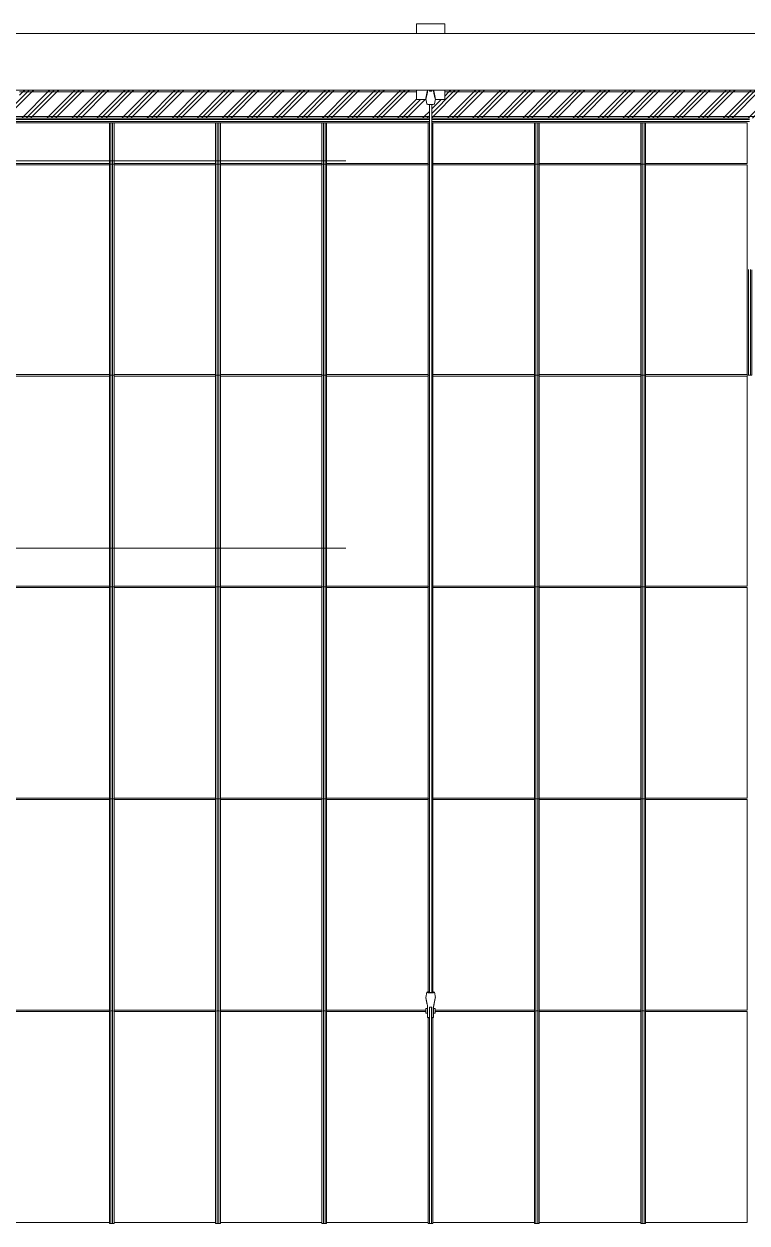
# Model space of a CAD drawing. Header units: millimetres. Extents: x 124696 to 347024, y 412631 to 564609.
# Drawn here: x 266868 to 274522, y 476606 to 489302 of the extents above; entities that cross this region are included whole.
import ezdxf

# ---------------------------------------------------------------- set-up
doc = ezdxf.new("R2010")
doc.units = ezdxf.units.MM
doc.header["$LTSCALE"] = 1500
doc.header["$MEASUREMENT"] = 0
doc.linetypes.add('二层平面图$0$轴网线_12_3_3_3 mm', pattern=[21, 12, -3, 3, -3])
doc.layers.add('0-建筑底图', color=7, linetype='Continuous')
for name, color, linetype, lineweight in [('二层平面图$0$A-LINE', 7, 'Continuous', 9), ('二层平面图$0$A-NORM-MODEL', 6, 'Continuous', 9), ('二层平面图$0$A-WALL-CURT-PANEL-2', 7, 'Continuous', 9), ('二层平面图$0$A-WALL-CURT-STILE-2', 7, 'Continuous', 9), ('二层平面图$0$ANNO-DOTE-1', 10, '二层平面图$0$轴网线_12_3_3_3 mm', 15), ('二层平面图$0$临时结构', 7, 'Continuous', 9)]:
    doc.layers.add(name, color=color, linetype=linetype, lineweight=lineweight)
pattern_1 = [(45, (0, 0), (-132.58252, 132.58252), []), (45, (46.88, 0), (0, 265.16504), []), (45, (-46.88, 0), (0, 265.16504), [])]

# ---------------------------------------------------------------- blocks, each defined once
blk = doc.blocks.new('二层平面图$0$游泳馆侧墙压顶 - 游泳馆侧墙压顶-8562950-104-2F')
at = {"layer": '二层平面图$0$A-LINE'}
for p, q in [((85500, 32850), (139100, 32850)), ((139100, 32250), (96750, 32250))]:
    blk.add_line(p, q, dxfattribs=at)
blk = doc.blocks.new('二层平面图$0$拉锁节点_泳池侧墙2 - 拉锁节点_泳池侧墙2-8588481-104-2F')
at = {"layer": '二层平面图$0$A-LINE'}
for p, q in [((50, 32), (69, 32)), ((50, 12), (63, 12)), ((197, 41), (143, 51)), ((63, -12), (50, -12)), ((69, -32), (50, -32)), ((143, -51), (197, -41))]:
    blk.add_line(p, q, dxfattribs=at)
for start_param, end_param in [(4.712389, 6.252944), (3.171834, 4.712389)]:
    blk.add_ellipse((197, 0), major_axis=(0, 41), ratio=0.169005, start_param=start_param, end_param=end_param, dxfattribs=at)
for points, knots in [([(50, 32), (54, 33), (61, 34), (71, 36), (79, 38), (85, 39), (89, 40), (93, 41), (96, 42), (99, 42), (103, 43), (108, 44), (113, 45), (116, 45), (118, 46), (119, 46), (120, 46), (122, 47), (125, 47), (130, 48), (134, 49), (137, 49), (139, 50), (140, 50), (140, 50), (142, 50), (143, 50), (143, 50), (143, 50)], [-0.9955268, -0.9955268, -0.9955268, -0.9955268, -0.9444444, -0.8888889, -0.8611111, -0.8333333, -0.8055556, -0.7916667, -0.7777778, -0.7638889, -0.75, -0.7222222, -0.6944444, -0.6805556, -0.6736111, -0.6666667, -0.6597222, -0.6527778, -0.6388889, -0.6111111, -0.5833333, -0.5694444, -0.5555556, -0.5486111, -0.5416667, -0.5277778, -0.5, -0.4926387, -0.4926387, -0.4926387, -0.4926387]), ([(143, -50), (143, -50), (143, -50), (142, -50), (140, -50), (140, -50), (139, -50), (137, -49), (134, -49), (130, -48), (125, -47), (122, -47), (120, -46), (119, -46), (118, -46), (116, -45), (113, -45), (108, -44), (103, -43), (99, -42), (96, -42), (93, -41), (89, -40), (85, -39), (79, -38), (71, -36), (61, -35), (54, -33), (50, -32)], [-0.5069782, -0.5069782, -0.5069782, -0.5069782, -0.5, -0.4722222, -0.4583333, -0.4513889, -0.4444444, -0.4305556, -0.4166667, -0.3888889, -0.3611111, -0.3472222, -0.3402778, -0.3333333, -0.3263889, -0.3194444, -0.3055556, -0.2777778, -0.25, -0.2361111, -0.2222222, -0.2083333, -0.1944444, -0.1666667, -0.1388889, -0.1111111, -0.0555556, -0.0044656, -0.0044656, -0.0044656, -0.0044656])]:
    blk.add_open_spline(points, degree=3, knots=knots, dxfattribs=at)
at = {"layer": '二层平面图$0$A-NORM-MODEL'}
for start_param, end_param in [(6.252944, 6.283185), (3.141593, 3.171834)]:
    blk.add_ellipse((197, 0), major_axis=(0, 41), ratio=0.169005, start_param=start_param, end_param=end_param, dxfattribs=at)
for points in [[(63, 12), (63, 10), (63, 6), (63, 2), (63, 0)], [(63, 0), (63, -2), (63, -6), (63, -10), (63, -12)]]:
    blk.add_open_spline(points, degree=3, dxfattribs=at)
for points, knots in [([(143, 50), (143, 50), (144, 50), (143, 50), (143, 50), (143, 50), (142, 49), (140, 49), (137, 48), (134, 47), (131, 47), (130, 46), (129, 46), (128, 46), (126, 45), (124, 45), (120, 44), (116, 43), (112, 42), (110, 42), (108, 41), (104, 40), (100, 39), (95, 38), (88, 36), (79, 34), (72, 33), (69, 32)], [-0.4926387, -0.4926387, -0.4926387, -0.4926387, -0.4722222, -0.4583333, -0.4513889, -0.4444444, -0.4305556, -0.4166667, -0.3888889, -0.3611111, -0.3472222, -0.3402778, -0.3333333, -0.3263889, -0.3194444, -0.3055556, -0.2777778, -0.25, -0.2361111, -0.2222222, -0.2083333, -0.1944444, -0.1666667, -0.1388889, -0.1111111, -0.0555556, 0, 0, 0, 0]), ([(69, -32), (72, -33), (79, -34), (88, -36), (95, -38), (100, -39), (104, -40), (107, -41), (110, -42), (112, -42), (116, -43), (120, -44), (124, -45), (126, -45), (128, -46), (129, -46), (130, -46), (131, -47), (134, -47), (137, -48), (140, -49), (142, -49), (143, -50), (143, -50), (143, -50), (144, -50), (143, -50), (143, -50)], [-1, -1, -1, -1, -0.9444444, -0.8888889, -0.8611111, -0.8333333, -0.8055556, -0.7916667, -0.7777778, -0.7638889, -0.75, -0.7222222, -0.6944444, -0.6805556, -0.6736111, -0.6666667, -0.6597222, -0.6527778, -0.6388889, -0.6111111, -0.5833333, -0.5694444, -0.5555556, -0.5486111, -0.5416667, -0.5277778, -0.5069782, -0.5069782, -0.5069782, -0.5069782])]:
    blk.add_open_spline(points, degree=3, knots=knots, dxfattribs=at)
blk = doc.blocks.new('二层平面图$0$拉锁节点_泳池屋面2 - 拉锁节点_泳池屋面2-8589466-104-2F')
at = {"layer": '二层平面图$0$A-LINE'}
for p, q in [((-143, 51), (-197, 41)), ((-49, 32), (-2, 32)), ((43, 10), (-41, 10)), ((-25, 50), (-25, 32)), ((0, 50), (-25, 50)), ((-25, 12), (-25, 10)), ((25, 50), (0, 50)), ((25, 32), (25, 50)), ((25, 10), (25, 12)), ((43, 10), (107, 10)), ((-197, -41), (-143, -51)), ((-2, -32), (-49, -32)), ((-41, -10), (43, -10)), ((-25, -10), (-25, -12)), ((-25, -32), (-25, -50)), ((-25, -50), (0, -50)), ((0, -50), (25, -50)), ((25, -12), (25, -10)), ((25, -50), (25, -32)), ((107, -10), (43, -10))]:
    blk.add_line(p, q, dxfattribs=at)
at = {"layer": '二层平面图$0$A-LINE', "flags": 128}
for points in [[(-40, 12), (-21, 12), (-1, 12)], [(67, 32), (69, 29), (70, 26), (71, 24), (71, 22), (72, 20), (72, 19), (73, 17), (73, 16), (73, 15), (73, 14), (74, 12), (74, 12)], [(-1, -12), (-21, -12), (-40, -12)], [(67, -32), (69, -29), (70, -26), (71, -24), (71, -22), (72, -20), (72, -19), (73, -17), (73, -16), (73, -15), (73, -14), (74, -12), (74, -12)]]:
    blk.add_lwpolyline(points, dxfattribs=at)
at = {"layer": '二层平面图$0$A-LINE'}
for start_param, end_param in [(0.030255, 1.251201), (1.890392, 3.111338)]:
    blk.add_ellipse((-197, 0), major_axis=(0, 41), ratio=0.169005, start_param=start_param, end_param=end_param, dxfattribs=at)
for points, knots in [([(-49, 32), (-53, 33), (-61, 34), (-71, 36), (-79, 38), (-85, 39), (-89, 40), (-93, 41), (-96, 42), (-99, 42), (-103, 43), (-108, 44), (-113, 45), (-116, 45), (-118, 46), (-119, 46), (-120, 46), (-122, 47), (-125, 47), (-130, 48), (-134, 49), (-137, 49), (-139, 50), (-140, 50), (-140, 50), (-142, 50), (-143, 50), (-143, 50), (-143, 50)], [-1, -1, -1, -1, -0.9444444, -0.8888889, -0.8611111, -0.8333333, -0.8055556, -0.7916667, -0.7777778, -0.7638889, -0.75, -0.7222222, -0.6944444, -0.6805556, -0.6736111, -0.6666667, -0.6597222, -0.6527778, -0.6388889, -0.6111111, -0.5833333, -0.5694444, -0.5555556, -0.5486111, -0.5416667, -0.5277778, -0.5, -0.4926364, -0.4926364, -0.4926364, -0.4926364]), ([(67, 32), (67, 32), (67, 32), (64, 32), (58, 32), (49, 32), (38, 32), (26, 32), (12, 32), (3, 32), (-2, 32)], [-0.4514702, -0.4514702, -0.4514702, -0.4514702, -0.4117647, -0.3529412, -0.2941176, -0.2352941, -0.1764706, -0.1176471, -0.0588235, 0, 0, 0, 0]), ([(-143, -50), (-143, -50), (-143, -50), (-142, -50), (-140, -50), (-140, -50), (-139, -50), (-137, -49), (-134, -49), (-130, -48), (-125, -47), (-122, -47), (-120, -46), (-119, -46), (-118, -46), (-116, -45), (-113, -45), (-108, -44), (-103, -43), (-99, -42), (-96, -42), (-93, -41), (-89, -40), (-85, -39), (-79, -38), (-71, -36), (-61, -34), (-53, -33), (-49, -32)], [-0.5069803, -0.5069803, -0.5069803, -0.5069803, -0.5, -0.4722222, -0.4583333, -0.4513889, -0.4444444, -0.4305556, -0.4166667, -0.3888889, -0.3611111, -0.3472222, -0.3402778, -0.3333333, -0.3263889, -0.3194444, -0.3055556, -0.2777778, -0.25, -0.2361111, -0.2222222, -0.2083333, -0.1944444, -0.1666667, -0.1388889, -0.1111111, -0.0555556, 0, 0, 0, 0]), ([(-2, -32), (2, -32), (7, -32), (14, -32), (21, -32), (29, -32), (39, -32), (49, -32), (61, -32), (67, -32), (67, -32), (67, -32)], [-1, -1, -1, -1, -0.9558824, -0.9338235, -0.9117647, -0.8676471, -0.8235294, -0.7647059, -0.7058824, -0.5882353, -0.5488241, -0.5488241, -0.5488241, -0.5488241]), ([(74, -12), (74, -12), (73, -12), (72, -12), (70, -12), (67, -12), (61, -12), (51, -12), (40, -12), (27, -12), (13, -12), (4, -12), (-1, -12)], [-0.4444444, -0.4444444, -0.4444444, -0.4444444, -0.4166667, -0.3888889, -0.3611111, -0.3333333, -0.2777778, -0.2222222, -0.1666667, -0.1111111, -0.0555556, 0, 0, 0, 0])]:
    blk.add_open_spline(points, degree=3, knots=knots, dxfattribs=at)
for points in [[(-40, 0), (-40, 2), (-40, 6), (-40, 10), (-40, 12)], [(-1, 12), (4, 12), (13, 12), (27, 12), (40, 12), (51, 12), (61, 12), (68, 12), (72, 12), (74, 12), (74, 12)], [(-40, -12), (-40, -10), (-40, -6), (-40, -2), (-40, 0)]]:
    blk.add_open_spline(points, degree=3, dxfattribs=at)
at = {"layer": '二层平面图$0$A-NORM-MODEL'}
for start_param, end_param in [(4.712389, 6.31344), (3.111338, 4.712389)]:
    blk.add_ellipse((-197, 0), major_axis=(0, 41), ratio=0.169005, start_param=start_param, end_param=end_param, dxfattribs=at)
for points, knots in [([(-143, 50), (-143, 50), (-144, 50), (-143, 50), (-143, 50), (-143, 50), (-143, 50)], [-0.49263643, -0.49263643, -0.49263643, -0.49263643, -0.47222222, -0.45833333, -0.45138889, -0.44444444, -0.44444444, -0.44444444, -0.44444444]), ([(-143, -50), (-143, -50), (-143, -50), (-143, -50), (-144, -50), (-143, -50), (-143, -50)], [-0.55555556, -0.55555556, -0.55555556, -0.55555556, -0.54861111, -0.54166667, -0.52777778, -0.50698035, -0.50698035, -0.50698035, -0.50698035])]:
    blk.add_open_spline(points, degree=3, knots=knots, dxfattribs=at)
for points in [[(67, 32), (67, 32), (67, 32), (67, 32)], [(67, -32), (67, -32), (67, -32), (67, -32)]]:
    blk.add_open_spline(points, degree=3, dxfattribs=at)
blk = doc.blocks.new('二层平面图$0$2PTs-line 拉杆 - 拉杆_25-V398-104-2F')
at = {"layer": '二层平面图$0$临时结构'}
for p, q in [((112488, 32097), (112488, 22697)), ((112488, 22697), (112488, 32097)), ((112513, 22697), (112513, 32097)), ((112513, 32097), (112513, 22697))]:
    blk.add_line(p, q, dxfattribs=at)
blk.add_ellipse((112500, 22697), major_axis=(12.5, 0), ratio=0.168962, start_param=3.141593, end_param=6.283185, dxfattribs=at)
blk = doc.blocks.new('二层平面图$0$玻璃屋面天沟 - 玻璃屋面天沟-8739030-104-2F')
at = {"layer": '二层平面图$0$A-NORM-MODEL'}
h = blk.add_hatch(dxfattribs=at)
h.set_pattern_fill('FP_47', color=256, style=0, pattern_type=2)
h.set_pattern_definition(pattern_1)
h.paths.add_polyline_path([(135170, 32230), (135170, 32250), (135150, 32250), (135150, 32230)])
h.paths.add_polyline_path([(107750, 32230), (107850, 32230), (107850, 32250), (107750, 32250)])
h.paths.add_polyline_path([(108150, 32230), (112350, 32230), (112350, 32250), (108150, 32250)])
h.paths.add_polyline_path([(134850, 32230), (134850, 32250), (130650, 32250), (130650, 32230), (134218, 32230)])
h.paths.add_polyline_path([(112650, 32230), (116850, 32230), (116850, 32250), (112650, 32250)])
h.paths.add_polyline_path([(130350, 32230), (130350, 32250), (126150, 32250), (126150, 32230), (130076, 32230)])
h.paths.add_polyline_path([(117150, 32230), (121350, 32230), (121350, 32250), (117150, 32250)])
h.paths.add_polyline_path([(125850, 32230), (125850, 32250), (121650, 32250), (121650, 32230), (124554, 32230)])
h = blk.add_hatch(dxfattribs=at)
h.set_pattern_fill('FP_47', color=256, style=0, pattern_type=2)
h.set_pattern_definition(pattern_1)
h.paths.add_polyline_path([(121513, 31970), (125988, 31970), (125988, 32097), (125968, 32099), (125962, 32101), (125959, 32103), (125950, 32150), (125850, 32150), (125850, 32230), (121650, 32230), (121650, 32150), (121549, 32150), (121540, 32102), (121532, 32099), (121513, 32096)])
h.paths.add_polyline_path([(107968, 31970), (107988, 31970), (107986, 32097), (107968, 32099), (107962, 32101), (107959, 32103), (107950, 32150), (107850, 32150), (107850, 32230), (107750, 32230), (107750, 31970)])
h.paths.add_polyline_path([(108032, 31970), (112488, 31970), (112488, 32097), (112468, 32099), (112462, 32101), (112459, 32103), (112450, 32150), (112350, 32150), (112350, 32230), (108150, 32230), (108150, 32150), (108049, 32150), (108039, 32102), (108032, 32099), (108013, 32096), (108013, 31970), (108022, 31970)])
h.paths.add_polyline_path([(112532, 31970), (116988, 31970), (116988, 32097), (116968, 32099), (116962, 32101), (116959, 32103), (116950, 32150), (116850, 32150), (116850, 32230), (112650, 32230), (112650, 32150), (112549, 32150), (112539, 32102), (112532, 32099), (112513, 32096), (112513, 31970), (112522, 31970)])
h.paths.add_polyline_path([(135022, 31970), (135150, 31970), (135150, 32150), (135049, 32150), (135039, 32102), (135032, 32099), (135013, 32096), (135013, 31970)])
h.paths.add_polyline_path([(117032, 31970), (121488, 31970), (121488, 32097), (121468, 32099), (121461, 32102), (121459, 32103), (121450, 32150), (121350, 32150), (121350, 32230), (117150, 32230), (117150, 32150), (117049, 32150), (117039, 32102), (117032, 32099), (117013, 32096), (117013, 31970), (117022, 31970)])
h.paths.add_polyline_path([(134988, 31970), (134988, 32097), (134968, 32099), (134961, 32101), (134959, 32103), (134950, 32150), (134850, 32150), (134850, 32230), (130650, 32230), (130650, 32150), (130549, 32150), (130539, 32102), (130532, 32099), (130513, 32096), (130513, 31970), (134978, 31970)])
h.paths.add_polyline_path([(126032, 31970), (130488, 31970), (130488, 32097), (130468, 32099), (130462, 32101), (130459, 32103), (130450, 32150), (130350, 32150), (130350, 32230), (126150, 32230), (126150, 32150), (126049, 32150), (126039, 32102), (126032, 32099), (126013, 32096), (126013, 31970), (126022, 31970)])
h = blk.add_hatch(dxfattribs=at)
h.set_pattern_fill('FP_47', color=256, style=0, pattern_type=2)
h.set_pattern_definition(pattern_1)
h.paths.add_polyline_path([(128696, 31952), (130488, 31952), (130488, 31970), (126013, 31970), (126013, 31952), (128250, 31952)])
h.paths.add_polyline_path([(121102, 31952), (121488, 31952), (121488, 31970), (117013, 31970), (117013, 31952), (120412, 31952)])
h.paths.add_polyline_path([(135150, 31952), (135150, 31970), (135013, 31970), (135013, 31952)])
h.paths.add_polyline_path([(107986, 31952), (107988, 31952), (107986, 31970), (107750, 31970), (107750, 31952), (107975, 31952)])
h.paths.add_polyline_path([(134988, 31952), (134988, 31970), (130513, 31970), (130513, 31952), (134908, 31952)])
h.paths.add_polyline_path([(108013, 31952), (112488, 31952), (112488, 31970), (108013, 31970)])
h.paths.add_polyline_path([(112513, 31952), (116988, 31952), (116988, 31970), (112513, 31970)])
h.paths.add_polyline_path([(125988, 31952), (125988, 31970), (121513, 31970), (121513, 31952), (125934, 31952)])
at = {"layer": '二层平面图$0$A-LINE'}
for p, q in [((125850, 32230), (121650, 32230)), ((130350, 32230), (126150, 32230)), ((125988, 31970), (121513, 31970)), ((130488, 31970), (126013, 31970))]:
    blk.add_line(p, q, dxfattribs=at)
blk = doc.blocks.new('二层平面图$0$系统嵌板 - 玻璃-V488-104-2F')
at = {"layer": '二层平面图$0$A-WALL-CURT-PANEL-2'}
for p, q in [((133850, 22492), (132775, 22492)), ((132775, 22492), (132775, 21375)), ((133850, 21375), (133850, 22492)), ((132775, 21375), (132775, 20258)), ((133850, 20258), (133850, 21375)), ((132775, 20258), (133850, 20258))]:
    blk.add_line(p, q, dxfattribs=at)
blk = doc.blocks.new('二层平面图$0$系统嵌板 - 玻璃-V489-104-2F')
at = {"layer": '二层平面图$0$A-WALL-CURT-PANEL-2'}
for p, q in [((133850, 24739), (132775, 24739)), ((132775, 24739), (132775, 23623)), ((133850, 23623), (133850, 24739)), ((132775, 23623), (132775, 22507)), ((133850, 22507), (133850, 23623)), ((132775, 22507), (133850, 22507))]:
    blk.add_line(p, q, dxfattribs=at)
blk = doc.blocks.new('二层平面图$0$系统嵌板 - 玻璃-V490-104-2F')
at = {"layer": '二层平面图$0$A-WALL-CURT-PANEL-2'}
for p, q in [((133850, 26982), (132775, 26982)), ((132775, 26982), (132775, 25868)), ((133850, 25868), (133850, 26982)), ((132775, 25868), (132775, 24754)), ((133850, 24754), (133850, 25868)), ((132775, 24754), (133850, 24754))]:
    blk.add_line(p, q, dxfattribs=at)
blk = doc.blocks.new('二层平面图$0$系统嵌板 - 玻璃-V491-104-2F')
at = {"layer": '二层平面图$0$A-WALL-CURT-PANEL-2'}
for p, q in [((133850, 29222), (132775, 29222)), ((132775, 29222), (132775, 28110)), ((133850, 28110), (133850, 29222)), ((132775, 28110), (132775, 26998)), ((133850, 26998), (133850, 28110)), ((132775, 26998), (133850, 26998))]:
    blk.add_line(p, q, dxfattribs=at)
blk = doc.blocks.new('二层平面图$0$系统嵌板 - 玻璃-V492-104-2F')
at = {"layer": '二层平面图$0$A-WALL-CURT-PANEL-2'}
for p, q in [((133850, 31457), (132775, 31457)), ((132775, 31457), (132775, 30347)), ((133850, 30347), (133850, 31457)), ((132775, 30347), (132775, 29237)), ((133850, 29237), (133850, 30347)), ((132775, 29237), (133850, 29237))]:
    blk.add_line(p, q, dxfattribs=at)
blk = doc.blocks.new('二层平面图$0$系统嵌板 - 玻璃-V482-104-2F')
at = {"layer": '二层平面图$0$A-WALL-CURT-PANEL-2'}
for p, q in [((134975, 31902), (133900, 31902)), ((133900, 31902), (133900, 31472)), ((134975, 31472), (134975, 31902)), ((133900, 31472), (134975, 31472))]:
    blk.add_line(p, q, dxfattribs=at)
blk = doc.blocks.new('二层平面图$0$系统嵌板 - 玻璃-V495-104-2F')
at = {"layer": '二层平面图$0$A-WALL-CURT-PANEL-2'}
for p, q in [((131600, 22492), (130550, 22492)), ((131600, 21375), (131600, 22492)), ((130525, 22431), (130525, 21375)), ((130525, 21375), (130525, 20258)), ((131600, 20258), (131600, 21375)), ((130525, 20258), (131600, 20258))]:
    blk.add_line(p, q, dxfattribs=at)
blk = doc.blocks.new('二层平面图$0$系统嵌板 - 玻璃-V496-104-2F')
at = {"layer": '二层平面图$0$A-WALL-CURT-PANEL-2'}
for p, q in [((131600, 24739), (130525, 24739)), ((130525, 24739), (130525, 23623)), ((131600, 23623), (131600, 24739)), ((130525, 23623), (130525, 22702)), ((131600, 22507), (131600, 23623)), ((130550, 22507), (131600, 22507))]:
    blk.add_line(p, q, dxfattribs=at)
blk = doc.blocks.new('二层平面图$0$系统嵌板 - 玻璃-V499-104-2F')
at = {"layer": '二层平面图$0$A-WALL-CURT-PANEL-2'}
for p, q in [((130450, 22492), (129400, 22492)), ((129400, 22492), (129400, 21375)), ((130475, 21375), (130475, 22431)), ((129400, 21375), (129400, 20258)), ((130475, 20258), (130475, 21375)), ((129400, 20258), (130475, 20258))]:
    blk.add_line(p, q, dxfattribs=at)
blk = doc.blocks.new('二层平面图$0$系统嵌板 - 玻璃-V500-104-2F')
at = {"layer": '二层平面图$0$A-WALL-CURT-PANEL-2'}
for p, q in [((130475, 24739), (129400, 24739)), ((129400, 24739), (129400, 23623)), ((130475, 23623), (130475, 24739)), ((129400, 23623), (129400, 22507)), ((130475, 22702), (130475, 23623)), ((129400, 22507), (130450, 22507))]:
    blk.add_line(p, q, dxfattribs=at)
blk = doc.blocks.new('二层平面图$0$系统嵌板 - 玻璃-V501-104-2F')
at = {"layer": '二层平面图$0$A-WALL-CURT-PANEL-2'}
for p, q in [((122600, 22492), (121550, 22492)), ((122600, 21375), (122600, 22492)), ((121525, 22431), (121525, 21375)), ((121525, 21375), (121525, 20258)), ((122600, 20258), (122600, 21375)), ((121525, 20258), (122600, 20258))]:
    blk.add_line(p, q, dxfattribs=at)
blk = doc.blocks.new('二层平面图$0$系统嵌板 - 玻璃-V502-104-2F')
at = {"layer": '二层平面图$0$A-WALL-CURT-PANEL-2'}
for p, q in [((122600, 24739), (121525, 24739)), ((121525, 24739), (121525, 23623)), ((122600, 23623), (122600, 24739)), ((121525, 23623), (121525, 22702)), ((122600, 22507), (122600, 23623)), ((121550, 22507), (122600, 22507))]:
    blk.add_line(p, q, dxfattribs=at)
blk = doc.blocks.new('二层平面图$0$矩形竖梃 - 泳池固定屋面龙骨_中-8775596-104-2F')
at = {"layer": '二层平面图$0$A-WALL-CURT-STILE-2'}
for p, q in [((132750, 4081), (133875, 4081)), ((132775, 4098), (133850, 4098)), ((132750, 4061), (133875, 4061)), ((132750, 4048), (133875, 4048))]:
    blk.add_line(p, q, dxfattribs=at)
blk = doc.blocks.new('二层平面图$0$矩形竖梃 - 泳池固定屋面龙骨_中-V546-104-2F')
at = {"layer": '二层平面图$0$A-WALL-CURT-STILE-2'}
for p, q in [((131625, 31952), (130513, 31952)), ((131625, 31939), (130513, 31939)), ((131625, 31919), (130513, 31919)), ((131600, 31902), (130525, 31902))]:
    blk.add_line(p, q, dxfattribs=at)
blk = doc.blocks.new('二层平面图$0$矩形竖梃 - 泳池固定屋面龙骨_中-V545-104-2F')
at = {"layer": '二层平面图$0$A-WALL-CURT-STILE-2'}
for p, q in [((134988, 31952), (133875, 31952)), ((134988, 31939), (133875, 31939)), ((134988, 31919), (133875, 31919)), ((134975, 31902), (133900, 31902))]:
    blk.add_line(p, q, dxfattribs=at)
blk = doc.blocks.new('二层平面图$0$矩形竖梃 - 泳池固定屋面龙骨_中-V544-104-2F')
at = {"layer": '二层平面图$0$A-WALL-CURT-STILE-2'}
for p, q in [((129375, 4081), (130488, 4081)), ((129400, 4098), (130475, 4098)), ((129375, 4061), (130488, 4061)), ((129375, 4048), (130488, 4048))]:
    blk.add_line(p, q, dxfattribs=at)
blk = doc.blocks.new('二层平面图$0$矩形竖梃 - 泳池固定屋面龙骨_中-V582-104-2F')
at = {"layer": '二层平面图$0$A-WALL-CURT-STILE-2'}
for p, q in [((133850, 30347), (133850, 29230)), ((133865, 30349), (133865, 29231)), ((133885, 30349), (133885, 29231)), ((133900, 30347), (133900, 29230)), ((133850, 29230), (133865, 29231)), ((133865, 29231), (133885, 29231)), ((133885, 29231), (133900, 29230))]:
    blk.add_line(p, q, dxfattribs=at)
blk = doc.blocks.new('二层平面图$0$矩形竖梃 - 泳池固定屋面龙骨_中-13232940-104-2F')
at = {"layer": '二层平面图$0$A-WALL-CURT-STILE-2'}
for p, q in [((133850, 21375), (133850, 20250)), ((133865, 21375), (133865, 20250)), ((133885, 21375), (133885, 20250)), ((133900, 21375), (133900, 20250)), ((133850, 20250), (133865, 20250)), ((133865, 20250), (133885, 20250)), ((133885, 20250), (133900, 20250))]:
    blk.add_line(p, q, dxfattribs=at)
blk = doc.blocks.new('二层平面图$0$矩形竖梃 - 泳池固定屋面龙骨_中-V575-104-2F')
at = {"layer": '二层平面图$0$A-WALL-CURT-STILE-2'}
for p, q in [((133865, 22500), (133850, 22499)), ((133850, 22499), (133850, 21375)), ((133885, 22500), (133865, 22500)), ((133865, 22500), (133865, 21375)), ((133900, 22499), (133885, 22500)), ((133885, 22500), (133885, 21375)), ((133900, 22499), (133900, 21375))]:
    blk.add_line(p, q, dxfattribs=at)
blk = doc.blocks.new('二层平面图$0$矩形竖梃 - 泳池固定屋面龙骨_中-V576-104-2F')
at = {"layer": '二层平面图$0$A-WALL-CURT-STILE-2'}
for p, q in [((133850, 23623), (133850, 22499)), ((133865, 23623), (133865, 22500)), ((133885, 23623), (133885, 22500)), ((133900, 23623), (133900, 22499)), ((133850, 22499), (133865, 22500)), ((133865, 22500), (133885, 22500)), ((133885, 22500), (133900, 22499))]:
    blk.add_line(p, q, dxfattribs=at)
blk = doc.blocks.new('二层平面图$0$矩形竖梃 - 泳池固定屋面龙骨_中-V577-104-2F')
at = {"layer": '二层平面图$0$A-WALL-CURT-STILE-2'}
for p, q in [((133865, 24747), (133850, 24746)), ((133850, 24746), (133850, 23623)), ((133885, 24747), (133865, 24747)), ((133865, 24747), (133865, 23623)), ((133900, 24746), (133885, 24747)), ((133885, 24747), (133885, 23623)), ((133900, 24746), (133900, 23623))]:
    blk.add_line(p, q, dxfattribs=at)
blk = doc.blocks.new('二层平面图$0$矩形竖梃 - 泳池固定屋面龙骨_中-V578-104-2F')
at = {"layer": '二层平面图$0$A-WALL-CURT-STILE-2'}
for p, q in [((133850, 25868), (133850, 24746)), ((133865, 25869), (133865, 24747)), ((133885, 25869), (133885, 24747)), ((133900, 25868), (133900, 24746)), ((133850, 24746), (133865, 24747)), ((133865, 24747), (133885, 24747)), ((133885, 24747), (133900, 24746))]:
    blk.add_line(p, q, dxfattribs=at)
blk = doc.blocks.new('二层平面图$0$矩形竖梃 - 泳池固定屋面龙骨_中-V579-104-2F')
at = {"layer": '二层平面图$0$A-WALL-CURT-STILE-2'}
for p, q in [((133865, 26991), (133850, 26990)), ((133850, 26990), (133850, 25868)), ((133885, 26991), (133865, 26991)), ((133865, 26991), (133865, 25869)), ((133900, 26990), (133885, 26991)), ((133885, 26991), (133885, 25869)), ((133900, 26990), (133900, 25868))]:
    blk.add_line(p, q, dxfattribs=at)
blk = doc.blocks.new('二层平面图$0$矩形竖梃 - 泳池固定屋面龙骨_中-V580-104-2F')
at = {"layer": '二层平面图$0$A-WALL-CURT-STILE-2'}
for p, q in [((133850, 28110), (133850, 26990)), ((133865, 28111), (133865, 26991)), ((133885, 28111), (133885, 26991)), ((133900, 28110), (133900, 26990)), ((133850, 26990), (133865, 26991)), ((133865, 26991), (133885, 26991)), ((133885, 26991), (133900, 26990))]:
    blk.add_line(p, q, dxfattribs=at)
blk = doc.blocks.new('二层平面图$0$矩形竖梃 - 泳池固定屋面龙骨_中-V581-104-2F')
at = {"layer": '二层平面图$0$A-WALL-CURT-STILE-2'}
for p, q in [((133865, 29231), (133850, 29230)), ((133850, 29230), (133850, 28110)), ((133885, 29231), (133865, 29231)), ((133865, 29231), (133865, 28111)), ((133900, 29230), (133885, 29231)), ((133885, 29231), (133885, 28111)), ((133900, 29230), (133900, 28110))]:
    blk.add_line(p, q, dxfattribs=at)
blk = doc.blocks.new('二层平面图$0$矩形竖梃 - 泳池固定屋面龙骨_中-13232933-104-2F')
at = {"layer": '二层平面图$0$A-WALL-CURT-STILE-2'}
for p, q in [((133865, 31466), (133850, 31464)), ((133850, 31464), (133850, 30347)), ((133885, 31466), (133865, 31466)), ((133865, 31466), (133865, 30349)), ((133900, 31464), (133885, 31466)), ((133885, 31466), (133885, 30349)), ((133900, 31464), (133900, 30347))]:
    blk.add_line(p, q, dxfattribs=at)
blk = doc.blocks.new('二层平面图$0$矩形竖梃 - 泳池固定屋面龙骨_中-13232938-104-2F')
at = {"layer": '二层平面图$0$A-WALL-CURT-STILE-2'}
for p, q in [((133850, 31902), (133865, 31904)), ((133850, 31902), (133850, 31464)), ((133865, 31904), (133885, 31904)), ((133865, 31904), (133865, 31466)), ((133885, 31904), (133900, 31902)), ((133885, 31904), (133885, 31466)), ((133900, 31902), (133900, 31464)), ((133850, 31464), (133865, 31466)), ((133865, 31466), (133885, 31466)), ((133885, 31466), (133900, 31464))]:
    blk.add_line(p, q, dxfattribs=at)
blk = doc.blocks.new('二层平面图$0$矩形竖梃 - 泳池固定屋面龙骨_中-V590-104-2F')
at = {"layer": '二层平面图$0$A-WALL-CURT-STILE-2'}
for p, q in [((130475, 22431), (130475, 21375)), ((130490, 22393), (130490, 21375)), ((130510, 22393), (130510, 21375)), ((130525, 22431), (130525, 21375))]:
    blk.add_line(p, q, dxfattribs=at)
blk = doc.blocks.new('二层平面图$0$矩形竖梃 - 泳池固定屋面龙骨_中-V591-104-2F')
at = {"layer": '二层平面图$0$A-WALL-CURT-STILE-2'}
for p, q in [((130475, 23623), (130475, 22702)), ((130525, 23623), (130525, 22702))]:
    blk.add_line(p, q, dxfattribs=at)
blk = doc.blocks.new('二层平面图$0$矩形竖梃 - 泳池固定屋面龙骨_中-V592-104-2F')
at = {"layer": '二层平面图$0$A-WALL-CURT-STILE-2'}
for p, q in [((130488, 24747), (130475, 24746)), ((130475, 24746), (130475, 23623)), ((130525, 24746), (130512, 24747)), ((130525, 24746), (130525, 23623))]:
    blk.add_line(p, q, dxfattribs=at)
blk = doc.blocks.new('二层平面图$0$矩形竖梃 - 泳池固定屋面龙骨_中-V593-104-2F')
at = {"layer": '二层平面图$0$A-WALL-CURT-STILE-2'}
for p, q in [((130475, 25868), (130475, 24746)), ((130525, 25868), (130525, 24746)), ((130475, 24746), (130488, 24747)), ((130512, 24747), (130525, 24746))]:
    blk.add_line(p, q, dxfattribs=at)
blk = doc.blocks.new('二层平面图$0$矩形竖梃 - 泳池固定屋面龙骨_中-V594-104-2F')
at = {"layer": '二层平面图$0$A-WALL-CURT-STILE-2'}
for p, q in [((130488, 26991), (130475, 26990)), ((130475, 26990), (130475, 25868)), ((130525, 26990), (130512, 26991)), ((130525, 26990), (130525, 25868))]:
    blk.add_line(p, q, dxfattribs=at)
blk = doc.blocks.new('二层平面图$0$矩形竖梃 - 泳池固定屋面龙骨_中-V595-104-2F')
at = {"layer": '二层平面图$0$A-WALL-CURT-STILE-2'}
for p, q in [((130475, 28110), (130475, 26990)), ((130525, 28110), (130525, 26990)), ((130475, 26990), (130488, 26991)), ((130512, 26991), (130525, 26990))]:
    blk.add_line(p, q, dxfattribs=at)
blk = doc.blocks.new('二层平面图$0$矩形竖梃 - 泳池固定屋面龙骨_中-V596-104-2F')
at = {"layer": '二层平面图$0$A-WALL-CURT-STILE-2'}
for p, q in [((130488, 29231), (130475, 29230)), ((130475, 29230), (130475, 28110)), ((130525, 29230), (130512, 29231)), ((130525, 29230), (130525, 28110))]:
    blk.add_line(p, q, dxfattribs=at)
blk = doc.blocks.new('二层平面图$0$矩形竖梃 - 泳池固定屋面龙骨_中-V597-104-2F')
at = {"layer": '二层平面图$0$A-WALL-CURT-STILE-2'}
for p, q in [((130475, 30347), (130475, 29230)), ((130525, 30347), (130525, 29230)), ((130475, 29230), (130488, 29231)), ((130512, 29231), (130525, 29230))]:
    blk.add_line(p, q, dxfattribs=at)
blk = doc.blocks.new('二层平面图$0$矩形竖梃 - 泳池固定屋面龙骨_中-V598-104-2F')
at = {"layer": '二层平面图$0$A-WALL-CURT-STILE-2'}
for p, q in [((130488, 31466), (130475, 31464)), ((130475, 31464), (130475, 30347)), ((130525, 31464), (130513, 31466)), ((130525, 31464), (130525, 30347))]:
    blk.add_line(p, q, dxfattribs=at)
blk = doc.blocks.new('二层平面图$0$矩形竖梃 - 泳池固定屋面龙骨_中-V599-104-2F')
at = {"layer": '二层平面图$0$A-WALL-CURT-STILE-2'}
for p, q in [((130475, 31902), (130488, 31904)), ((130475, 31902), (130475, 31464)), ((130513, 31904), (130525, 31902)), ((130525, 31902), (130525, 31464)), ((130475, 31464), (130488, 31466)), ((130513, 31466), (130525, 31464))]:
    blk.add_line(p, q, dxfattribs=at)
blk = doc.blocks.new('二层平面图$0$固定屋面幕墙 - 固定屋面幕墙-8787557-104-2F')
at = {"layer": '二层平面图$0$A-NORM-MODEL'}
h = blk.add_hatch(dxfattribs=at)
h.set_pattern_fill('FP_46', color=256, style=0, pattern_type=2)
h.set_pattern_definition(pattern_1)
h.paths.add_polyline_path([(121488, 31952), (121488, 31970), (117013, 31970), (117013, 31952), (121425, 31952)])
h.paths.add_polyline_path([(135075, 31952), (135150, 31952), (135150, 31970), (135013, 31970), (135013, 31952)])
h.paths.add_polyline_path([(134988, 31952), (134988, 31970), (130513, 31970), (130513, 31952), (134925, 31952)])
h.paths.add_polyline_path([(121513, 31952), (125988, 31952), (125988, 31970), (121513, 31970)])
h.paths.add_polyline_path([(107986, 31952), (107988, 31952), (107986, 31970), (107750, 31970), (107750, 31952), (107975, 31952)])
h.paths.add_polyline_path([(108013, 31952), (112488, 31952), (112488, 31970), (108013, 31970)])
h.paths.add_polyline_path([(130488, 31952), (130488, 31970), (126013, 31970), (126013, 31952), (130425, 31952)])
h.paths.add_polyline_path([(112513, 31952), (116988, 31952), (116988, 31970), (112513, 31970)])
at = {"layer": '二层平面图$0$A-LINE'}
for p, q in [((121513, 31970), (125988, 31970)), ((126013, 31970), (130488, 31970))]:
    blk.add_line(p, q, dxfattribs=at)
blk = doc.blocks.new('二层平面图')
at = {"layer": '二层平面图$0$A-LINE', "color": 8}
for p, q in [((125850, 32850), (125850, 32950)), ((125850, 32950), (126150, 32950)), ((126150, 32950), (126150, 32850)), ((125850, 32150), (125850, 32250)), ((126150, 32250), (126150, 32150)), ((125850, 32150), (125952.1, 32150)), ((126048.2, 32150), (126150, 32150))]:
    blk.add_line(p, q, dxfattribs=at)
at = {"layer": '二层平面图$0$ANNO-DOTE-1', "color": 8}
for p, q in [((-18896.2, 31500), (161528.2, 31500)), ((-18896.2, 27400), (161528.2, 27400))]:
    blk.add_line(p, q, dxfattribs=at)
at = {"layer": '二层平面图$0$A-NORM-MODEL', "color": 8}
for name in ['二层平面图$0$游泳馆侧墙压顶 - 游泳馆侧墙压顶-8562950-104-2F', '二层平面图$0$玻璃屋面天沟 - 玻璃屋面天沟-8739030-104-2F', '二层平面图$0$固定屋面幕墙 - 固定屋面幕墙-8787557-104-2F']:
    blk.add_blockref(name, (0, 0), dxfattribs=at)
for name, p, rotation in [('二层平面图$0$拉锁节点_泳池侧墙2 - 拉锁节点_泳池侧墙2-8588481-104-2F', (126000, 32300), 270.0000000000001), ('二层平面图$0$拉锁节点_泳池屋面2 - 拉锁节点_泳池屋面2-8589466-104-2F', (126000, 22500), 269.9999999999999)]:
    blk.add_blockref(name, p, dxfattribs=dict(at, rotation=rotation))
at = {"layer": '二层平面图$0$A-WALL-CURT-PANEL-2', "color": 8}
for name, p in [('二层平面图$0$系统嵌板 - 玻璃-V482-104-2F', (-12375, 0)), ('二层平面图$0$系统嵌板 - 玻璃-V482-104-2F', (-11250, 0)), ('二层平面图$0$系统嵌板 - 玻璃-V482-104-2F', (-10125, 0)), ('二层平面图$0$系统嵌板 - 玻璃-V482-104-2F', (-9000, 0)), ('二层平面图$0$系统嵌板 - 玻璃-V482-104-2F', (-7875, 0)), ('二层平面图$0$系统嵌板 - 玻璃-V482-104-2F', (-6750, 0)), ('二层平面图$0$系统嵌板 - 玻璃-V482-104-2F', (-5625, 0)), ('二层平面图$0$系统嵌板 - 玻璃-V492-104-2F', (-11250, 0)), ('二层平面图$0$系统嵌板 - 玻璃-V492-104-2F', (-10125, 0)), ('二层平面图$0$系统嵌板 - 玻璃-V492-104-2F', (-9000, 0)), ('二层平面图$0$系统嵌板 - 玻璃-V492-104-2F', (-7875, 0)), ('二层平面图$0$系统嵌板 - 玻璃-V492-104-2F', (-6750, 0)), ('二层平面图$0$系统嵌板 - 玻璃-V492-104-2F', (-5625, 0)), ('二层平面图$0$系统嵌板 - 玻璃-V492-104-2F', (-4500, 0)), ('二层平面图$0$系统嵌板 - 玻璃-V491-104-2F', (-11250, 0)), ('二层平面图$0$系统嵌板 - 玻璃-V491-104-2F', (-10125, 0)), ('二层平面图$0$系统嵌板 - 玻璃-V491-104-2F', (-9000, 0)), ('二层平面图$0$系统嵌板 - 玻璃-V491-104-2F', (-7875, 0)), ('二层平面图$0$系统嵌板 - 玻璃-V491-104-2F', (-6750, 0)), ('二层平面图$0$系统嵌板 - 玻璃-V491-104-2F', (-5625, 0)), ('二层平面图$0$系统嵌板 - 玻璃-V491-104-2F', (-4500, 0)), ('二层平面图$0$系统嵌板 - 玻璃-V490-104-2F', (-11250, 0)), ('二层平面图$0$系统嵌板 - 玻璃-V490-104-2F', (-10125, 0)), ('二层平面图$0$系统嵌板 - 玻璃-V490-104-2F', (-9000, 0)), ('二层平面图$0$系统嵌板 - 玻璃-V490-104-2F', (-7875, 0)), ('二层平面图$0$系统嵌板 - 玻璃-V490-104-2F', (-6750, 0)), ('二层平面图$0$系统嵌板 - 玻璃-V490-104-2F', (-5625, 0)), ('二层平面图$0$系统嵌板 - 玻璃-V490-104-2F', (-4500, 0)), ('二层平面图$0$系统嵌板 - 玻璃-V502-104-2F', (0, 0)), ('二层平面图$0$系统嵌板 - 玻璃-V489-104-2F', (-10125, 0)), ('二层平面图$0$系统嵌板 - 玻璃-V489-104-2F', (-9000, 0)), ('二层平面图$0$系统嵌板 - 玻璃-V500-104-2F', (-4500, 0)), ('二层平面图$0$系统嵌板 - 玻璃-V496-104-2F', (-4500, 0)), ('二层平面图$0$系统嵌板 - 玻璃-V489-104-2F', (-5625, 0)), ('二层平面图$0$系统嵌板 - 玻璃-V489-104-2F', (-4500, 0)), ('二层平面图$0$系统嵌板 - 玻璃-V501-104-2F', (0, 0)), ('二层平面图$0$系统嵌板 - 玻璃-V488-104-2F', (-10125, 0)), ('二层平面图$0$系统嵌板 - 玻璃-V488-104-2F', (-9000, 0)), ('二层平面图$0$系统嵌板 - 玻璃-V499-104-2F', (-4500, 0)), ('二层平面图$0$系统嵌板 - 玻璃-V495-104-2F', (-4500, 0)), ('二层平面图$0$系统嵌板 - 玻璃-V488-104-2F', (-5625, 0)), ('二层平面图$0$系统嵌板 - 玻璃-V488-104-2F', (-4500, 0))]:
    blk.add_blockref(name, p, dxfattribs=at)
at = {"layer": '二层平面图$0$A-WALL-CURT-STILE-2', "color": 8, "rotation": 180}
for name, p in [('二层平面图$0$矩形竖梃 - 泳池固定屋面龙骨_中-V544-104-2F', (252000, 36000)), ('二层平面图$0$矩形竖梃 - 泳池固定屋面龙骨_中-8775596-104-2F', (256500, 36000)), ('二层平面图$0$矩形竖梃 - 泳池固定屋面龙骨_中-8775596-104-2F', (257625, 36000)), ('二层平面图$0$矩形竖梃 - 泳池固定屋面龙骨_中-8775596-104-2F', (261000, 36000)), ('二层平面图$0$矩形竖梃 - 泳池固定屋面龙骨_中-8775596-104-2F', (262125, 36000))]:
    blk.add_blockref(name, p, dxfattribs=at)
at = {"layer": '二层平面图$0$A-WALL-CURT-STILE-2', "color": 8}
for name, p in [('二层平面图$0$矩形竖梃 - 泳池固定屋面龙骨_中-13232938-104-2F', (-11250, 0)), ('二层平面图$0$矩形竖梃 - 泳池固定屋面龙骨_中-13232938-104-2F', (-10125, 0)), ('二层平面图$0$矩形竖梃 - 泳池固定屋面龙骨_中-13232938-104-2F', (-9000, 0)), ('二层平面图$0$矩形竖梃 - 泳池固定屋面龙骨_中-V545-104-2F', (-9000, 0)), ('二层平面图$0$矩形竖梃 - 泳池固定屋面龙骨_中-V599-104-2F', (-4500, 0)), ('二层平面图$0$矩形竖梃 - 泳池固定屋面龙骨_中-V546-104-2F', (-4500, 0)), ('二层平面图$0$矩形竖梃 - 泳池固定屋面龙骨_中-13232938-104-2F', (-6750, 0)), ('二层平面图$0$矩形竖梃 - 泳池固定屋面龙骨_中-13232938-104-2F', (-5625, 0)), ('二层平面图$0$矩形竖梃 - 泳池固定屋面龙骨_中-13232933-104-2F', (-11250, 0)), ('二层平面图$0$矩形竖梃 - 泳池固定屋面龙骨_中-13232933-104-2F', (-10125, 0)), ('二层平面图$0$矩形竖梃 - 泳池固定屋面龙骨_中-13232933-104-2F', (-9000, 0)), ('二层平面图$0$矩形竖梃 - 泳池固定屋面龙骨_中-V598-104-2F', (-4500, 0)), ('二层平面图$0$矩形竖梃 - 泳池固定屋面龙骨_中-13232933-104-2F', (-6750, 0)), ('二层平面图$0$矩形竖梃 - 泳池固定屋面龙骨_中-13232933-104-2F', (-5625, 0)), ('二层平面图$0$矩形竖梃 - 泳池固定屋面龙骨_中-V582-104-2F', (-11250, 0)), ('二层平面图$0$矩形竖梃 - 泳池固定屋面龙骨_中-V582-104-2F', (-10125, 0)), ('二层平面图$0$矩形竖梃 - 泳池固定屋面龙骨_中-V582-104-2F', (-9000, 0)), ('二层平面图$0$矩形竖梃 - 泳池固定屋面龙骨_中-V597-104-2F', (-4500, 0)), ('二层平面图$0$矩形竖梃 - 泳池固定屋面龙骨_中-V582-104-2F', (-6750, 0)), ('二层平面图$0$矩形竖梃 - 泳池固定屋面龙骨_中-V582-104-2F', (-5625, 0)), ('二层平面图$0$矩形竖梃 - 泳池固定屋面龙骨_中-V582-104-2F', (-4500, 0)), ('二层平面图$0$矩形竖梃 - 泳池固定屋面龙骨_中-V581-104-2F', (-11250, 0)), ('二层平面图$0$矩形竖梃 - 泳池固定屋面龙骨_中-V581-104-2F', (-10125, 0)), ('二层平面图$0$矩形竖梃 - 泳池固定屋面龙骨_中-V581-104-2F', (-9000, 0)), ('二层平面图$0$矩形竖梃 - 泳池固定屋面龙骨_中-V596-104-2F', (-4500, 0)), ('二层平面图$0$矩形竖梃 - 泳池固定屋面龙骨_中-V581-104-2F', (-6750, 0)), ('二层平面图$0$矩形竖梃 - 泳池固定屋面龙骨_中-V581-104-2F', (-5625, 0)), ('二层平面图$0$矩形竖梃 - 泳池固定屋面龙骨_中-V580-104-2F', (-11250, 0)), ('二层平面图$0$矩形竖梃 - 泳池固定屋面龙骨_中-V580-104-2F', (-10125, 0)), ('二层平面图$0$矩形竖梃 - 泳池固定屋面龙骨_中-V580-104-2F', (-9000, 0)), ('二层平面图$0$矩形竖梃 - 泳池固定屋面龙骨_中-V595-104-2F', (-4500, 0)), ('二层平面图$0$矩形竖梃 - 泳池固定屋面龙骨_中-V580-104-2F', (-6750, 0)), ('二层平面图$0$矩形竖梃 - 泳池固定屋面龙骨_中-V580-104-2F', (-5625, 0)), ('二层平面图$0$矩形竖梃 - 泳池固定屋面龙骨_中-V579-104-2F', (-11250, 0)), ('二层平面图$0$矩形竖梃 - 泳池固定屋面龙骨_中-V579-104-2F', (-10125, 0)), ('二层平面图$0$矩形竖梃 - 泳池固定屋面龙骨_中-V579-104-2F', (-9000, 0)), ('二层平面图$0$矩形竖梃 - 泳池固定屋面龙骨_中-V594-104-2F', (-4500, 0)), ('二层平面图$0$矩形竖梃 - 泳池固定屋面龙骨_中-V579-104-2F', (-6750, 0)), ('二层平面图$0$矩形竖梃 - 泳池固定屋面龙骨_中-V579-104-2F', (-5625, 0)), ('二层平面图$0$矩形竖梃 - 泳池固定屋面龙骨_中-V578-104-2F', (-11250, 0)), ('二层平面图$0$矩形竖梃 - 泳池固定屋面龙骨_中-V578-104-2F', (-10125, 0)), ('二层平面图$0$矩形竖梃 - 泳池固定屋面龙骨_中-V578-104-2F', (-9000, 0)), ('二层平面图$0$矩形竖梃 - 泳池固定屋面龙骨_中-V593-104-2F', (-4500, 0)), ('二层平面图$0$矩形竖梃 - 泳池固定屋面龙骨_中-V578-104-2F', (-6750, 0)), ('二层平面图$0$矩形竖梃 - 泳池固定屋面龙骨_中-V578-104-2F', (-5625, 0)), ('二层平面图$0$矩形竖梃 - 泳池固定屋面龙骨_中-V577-104-2F', (-11250, 0)), ('二层平面图$0$矩形竖梃 - 泳池固定屋面龙骨_中-V577-104-2F', (-10125, 0)), ('二层平面图$0$矩形竖梃 - 泳池固定屋面龙骨_中-V577-104-2F', (-9000, 0)), ('二层平面图$0$矩形竖梃 - 泳池固定屋面龙骨_中-V592-104-2F', (-4500, 0)), ('二层平面图$0$矩形竖梃 - 泳池固定屋面龙骨_中-V577-104-2F', (-6750, 0)), ('二层平面图$0$矩形竖梃 - 泳池固定屋面龙骨_中-V577-104-2F', (-5625, 0)), ('二层平面图$0$矩形竖梃 - 泳池固定屋面龙骨_中-V576-104-2F', (-11250, 0)), ('二层平面图$0$矩形竖梃 - 泳池固定屋面龙骨_中-V576-104-2F', (-10125, 0)), ('二层平面图$0$矩形竖梃 - 泳池固定屋面龙骨_中-V576-104-2F', (-9000, 0)), ('二层平面图$0$矩形竖梃 - 泳池固定屋面龙骨_中-V591-104-2F', (-4500, 0)), ('二层平面图$0$矩形竖梃 - 泳池固定屋面龙骨_中-V576-104-2F', (-6750, 0)), ('二层平面图$0$矩形竖梃 - 泳池固定屋面龙骨_中-V576-104-2F', (-5625, 0)), ('二层平面图$0$矩形竖梃 - 泳池固定屋面龙骨_中-V575-104-2F', (-11250, 0)), ('二层平面图$0$矩形竖梃 - 泳池固定屋面龙骨_中-V575-104-2F', (-10125, 0)), ('二层平面图$0$矩形竖梃 - 泳池固定屋面龙骨_中-V575-104-2F', (-9000, 0)), ('二层平面图$0$矩形竖梃 - 泳池固定屋面龙骨_中-V575-104-2F', (-6750, 0)), ('二层平面图$0$矩形竖梃 - 泳池固定屋面龙骨_中-V575-104-2F', (-5625, 0)), ('二层平面图$0$矩形竖梃 - 泳池固定屋面龙骨_中-V590-104-2F', (-4500, 0)), ('二层平面图$0$矩形竖梃 - 泳池固定屋面龙骨_中-13232940-104-2F', (-11250, 0)), ('二层平面图$0$矩形竖梃 - 泳池固定屋面龙骨_中-13232940-104-2F', (-10125, 0)), ('二层平面图$0$矩形竖梃 - 泳池固定屋面龙骨_中-13232940-104-2F', (-9000, 0)), ('二层平面图$0$矩形竖梃 - 泳池固定屋面龙骨_中-13232940-104-2F', (-7875, 0)), ('二层平面图$0$矩形竖梃 - 泳池固定屋面龙骨_中-13232940-104-2F', (-6750, 0)), ('二层平面图$0$矩形竖梃 - 泳池固定屋面龙骨_中-13232940-104-2F', (-5625, 0))]:
    blk.add_blockref(name, p, dxfattribs=at)
at = {"layer": '二层平面图$0$临时结构', "color": 8}
blk.add_blockref('二层平面图$0$2PTs-line 拉杆 - 拉杆_25-V398-104-2F', (13500, 0), dxfattribs=at)

msp = doc.modelspace()

# ---------------------------------------------------------------- block references
at = {"layer": '0-建筑底图'}
msp.add_blockref('二层平面图', (145172, 456352), dxfattribs=at)

doc.saveas('drawing.dxf')
